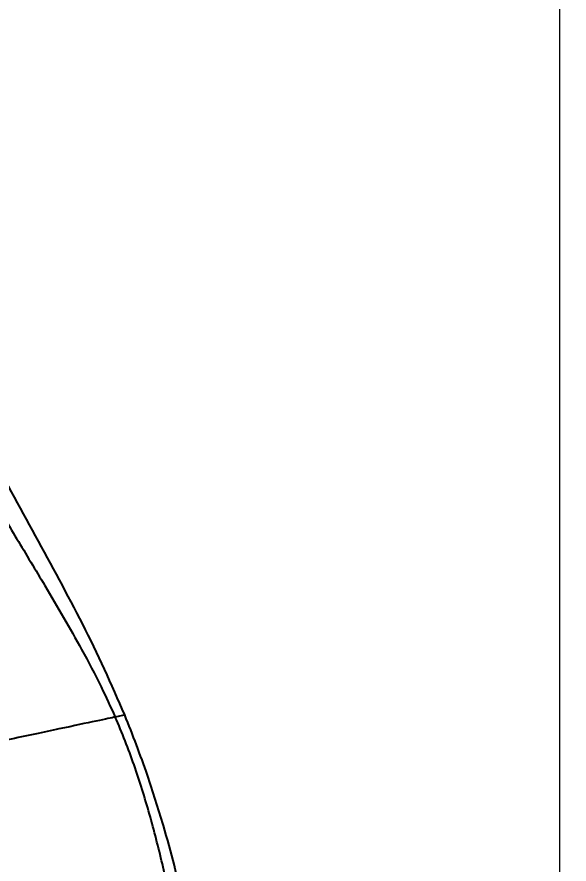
# Model space of a CAD drawing. Extents: x 0 to 1239, y 0 to 509.
# Drawn here: x 293.8 to 332.3, y 219.1 to 278.3 of the extents above; entities that cross this region are included whole.
import ezdxf

# ---------------------------------------------------------------- set-up
doc = ezdxf.new("R2010")
doc.units = 0
doc.header["$LTSCALE"] = 10
doc.header["$MEASUREMENT"] = 0
doc.header["$PDMODE"] = 3
doc.header["$PDSIZE"] = -10
doc.layers.get('0').update_dxf_attribs({"linetype": 'CONTINUOUS'})
doc.layers.get('DEFPOINTS').update_dxf_attribs({"linetype": 'CONTINUOUS'})
doc.layers.add('1', color=7, linetype='CONTINUOUS')
doc.styles.add('Daelim Dimension', font='')
doc.styles.get('Daelim Dimension').set_extended_font_data('NanumGothic')
doc.dimstyles.new('DEFAULT', dxfattribs={"dimscale": 2, "dimtxt": 2, "dimasz": 2, "dimexe": 0, "dimexo": 2, "dimgap": 1, "dimtad": 1, "dimdec": 1, "dimzin": 9, "dimdsep": 46, "dimtxsty": 'Daelim Dimension', "dimcen": 0.5, "dimclrd": 252, "dimclre": 252, "dimclrt": 3, "dimadec": 1, "dimazin": 0, "dimtfac": 1, "dimtdec": 1, "dimtix": 1, "dimtmove": 0, "dimatfit": 3, "dimfxl": 1, "dimtolj": 1, "dimtzin": 1, "dimlwd": 9, "dimlwe": 9, "dimarcsym": 0})

# ---------------------------------------------------------------- blocks, each defined once
blk = doc.blocks.new('*D5')
at = {"color": 5, "lineweight": 9, "ltscale": 0.5, "transparency": 16777216}
for p, q in [((260.747, 304.255), (331.614, 304.255)), ((331.614, 300.255), (331.614, 61.705)), ((306.512, 57.705), (331.614, 57.705))]:
    blk.add_line(p, q, dxfattribs=at)
at = {"color": 5, "ltscale": 0.5, "transparency": 16777216}
for points in [[(330.947, 300.255), (332.28, 300.255), (331.614, 304.255)], [(330.947, 61.705), (332.28, 61.705), (331.614, 57.705)]]:
    blk.add_solid(points, dxfattribs=at)
at = {"layer": 'DEFPOINTS', "color": 0, "ltscale": 0.5, "transparency": 16777216}
for p in [(256.747, 304.255), (302.512, 57.705), (331.614, 57.705)]:
    blk.add_point(p, dxfattribs=at)
at = {"color": 7, "ltscale": 0.5, "transparency": 16777216, "insert": (326.378, 180.98), "char_height": 6, "attachment_point": 5, "rotation": 90, "style": 'Daelim Dimension'}
blk.add_mtext('\\A1;124', dxfattribs=at)

msp = doc.modelspace()

# ---------------------------------------------------------------- linework, layer by layer
at = {"layer": '1', "color": 7, "linetype": 'Continuous'}
for points, knots in [([(301.278, 229.534), (300.36, 231.679), (298.423, 235.921), (295.023, 242.039), (291.713, 248.2), (288.48, 254.405), (285.325, 260.648), (280.85, 269.77), (275.273, 281.711), (270.956, 291.66), (268.893, 296.597)], [0, 0, 0, 0, 0.093843, 0.187741, 0.28163, 0.37552, 0.469411, 0.563304, 0.784614, 1, 1, 1, 1]), ([(290.24, 247.832), (290.792, 246.868), (291.943, 244.86), (293.773, 241.779), (295.94, 238.188), (297.943, 234.771), (299.552, 231.7), (300.287, 230.096), (300.609, 229.392)], [0, 0, 0, 0, 0.155532, 0.324063, 0.50547, 0.750294, 0.890464, 1, 1, 1, 1]), ([(300.608, 229.392), (300.496, 229.368), (300.156, 229.296), (299.034, 229.057), (296.86, 228.595), (293.213, 227.82), (290.299, 227.2), (288.777, 226.877)], [0, 0, 0, 0, 0.125049, 0.250098, 0.500195, 0.750293, 1, 1, 1, 1]), ([(306.801, 201.405), (306.649, 203.799), (306.218, 207.373), (305.496, 211.506), (305.038, 213.859), (304.557, 216.208), (304.047, 218.551), (303.477, 220.88), (302.856, 223.195), (301.964, 226.059), (301.092, 228.294), (300.608, 229.391)], [0, 0, 0, 0, 0.250004, 0.375006, 0.437507, 0.500008, 0.625011, 0.687512, 0.750013, 0.875015, 1, 1, 1, 1]), ([(307.167, 201.483), (307.13, 202.841), (306.998, 205.372), (306.646, 208.888), (306.229, 211.834), (305.843, 214.023), (305.515, 215.665), (305.181, 217.208), (304.686, 219.272), (303.92, 222.074), (302.8, 225.597), (301.842, 228.148), (301.278, 229.534)], [0, 0, 0, 0, 0.141308, 0.263941, 0.367655, 0.451062, 0.495263, 0.542004, 0.615409, 0.716211, 0.84441, 1, 1, 1, 1])]:
    msp.add_open_spline(points, degree=3, knots=knots, dxfattribs=at)
msp.add_open_spline([(301.278, 229.534), (301.278, 229.534), (301.054, 229.486), (300.607, 229.392)], degree=3, dxfattribs=at)

# ---------------------------------------------------------------- dimensions: what is measured, and where the dimension line sits
at = {"color": 5, "ltscale": 0.5}
dim = msp.add_linear_dim(base=(331.614, 57.705), p1=(256.747, 304.255), p2=(302.512, 57.705), angle=90, text='124', dimstyle='DEFAULT', override={"dimtxt": 3, "dimclrd": 5, "dimclre": 5, "dimclrt": 7}, dxfattribs=at)
dim.commit()
dim.dimension.update_dxf_attribs({"geometry": '*D5', "text_midpoint": (331.614, 180.98), "dimtype": 160})

doc.saveas('drawing.dxf')
